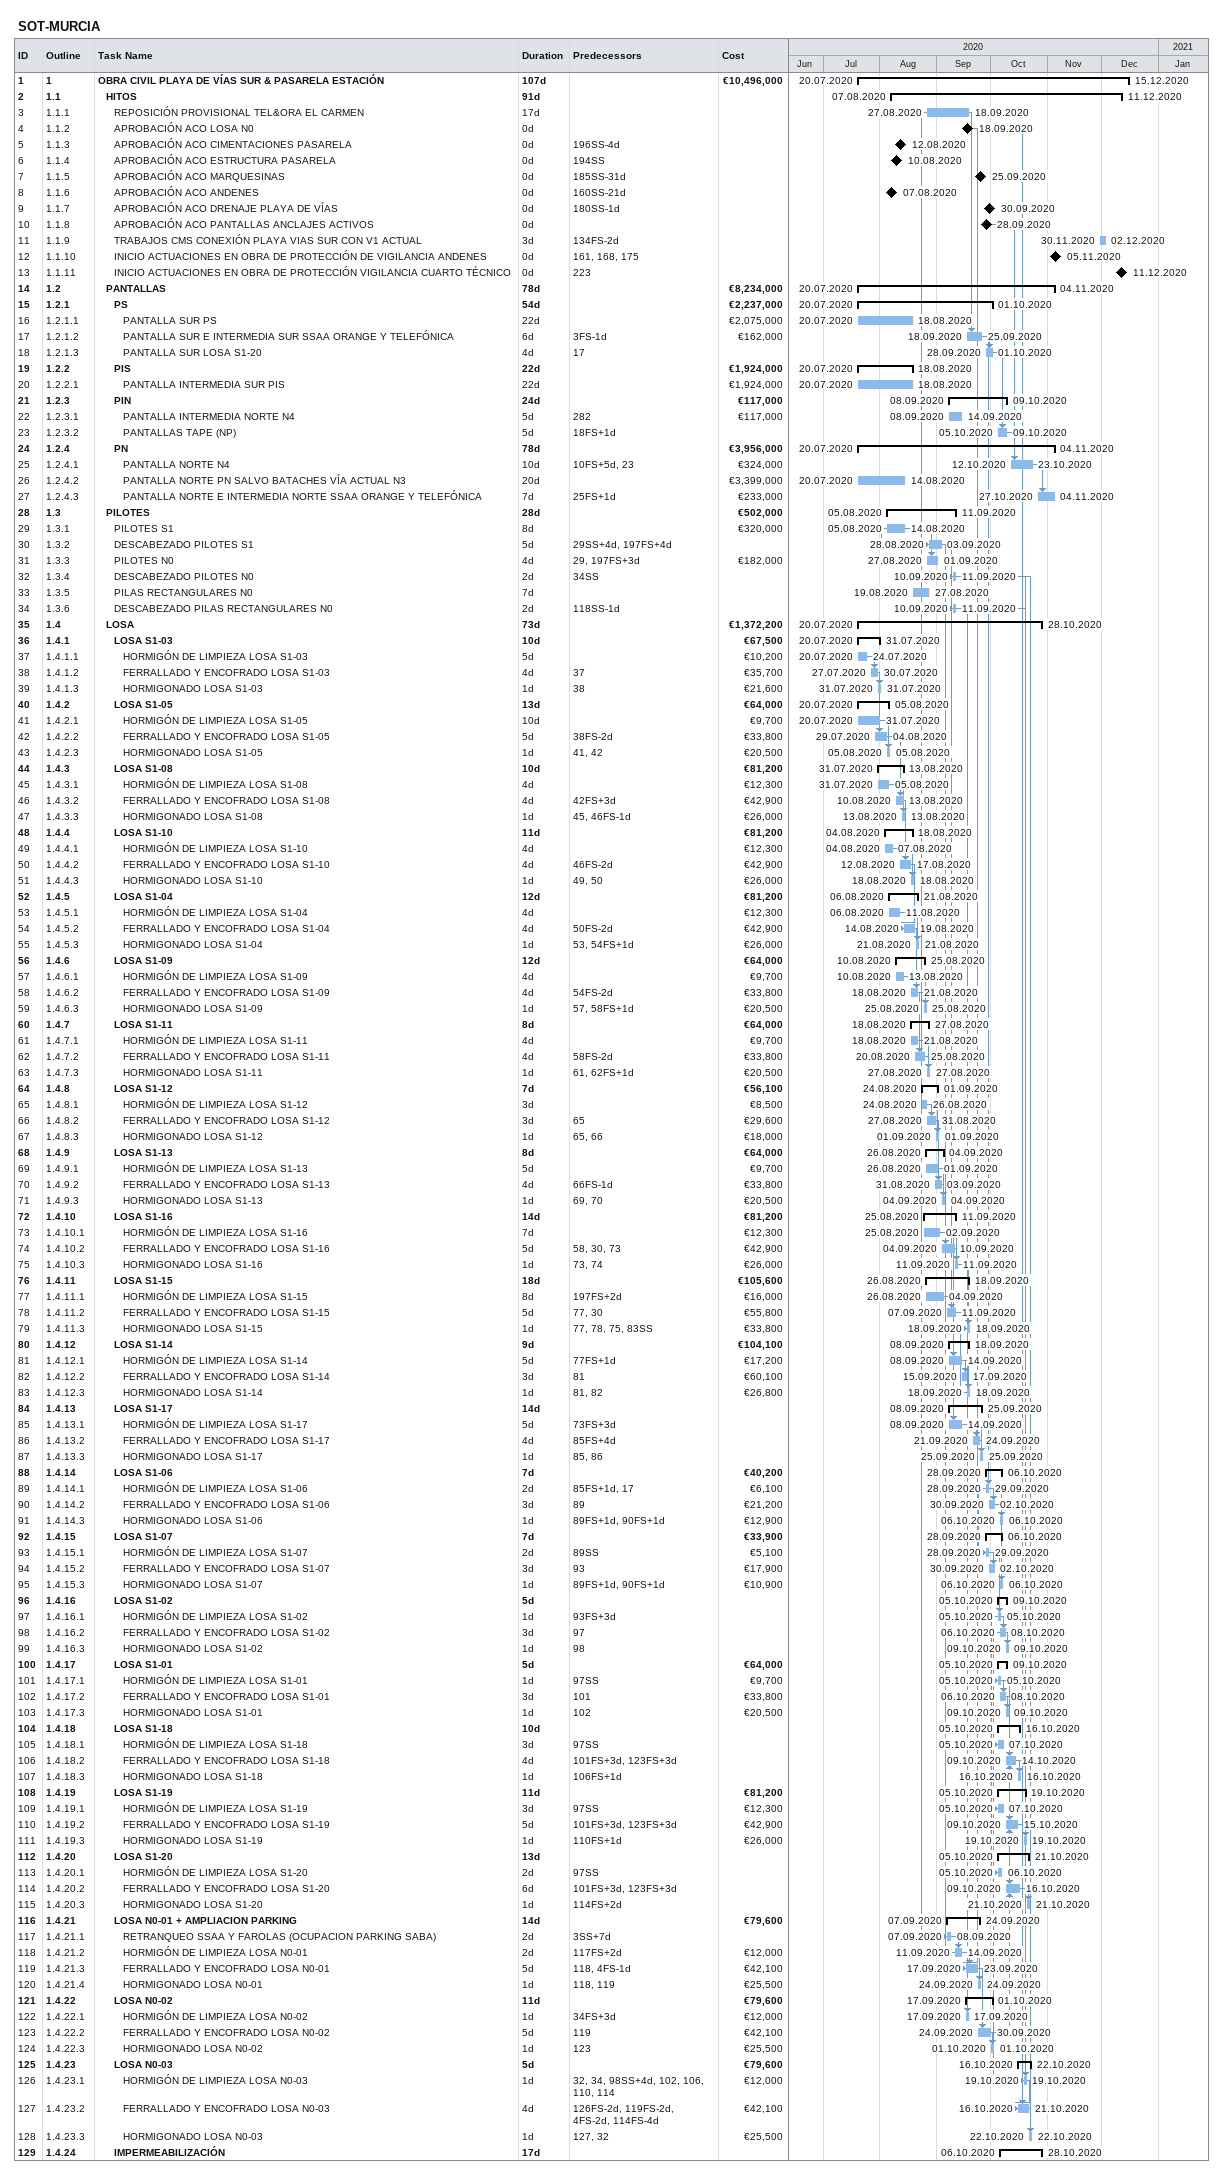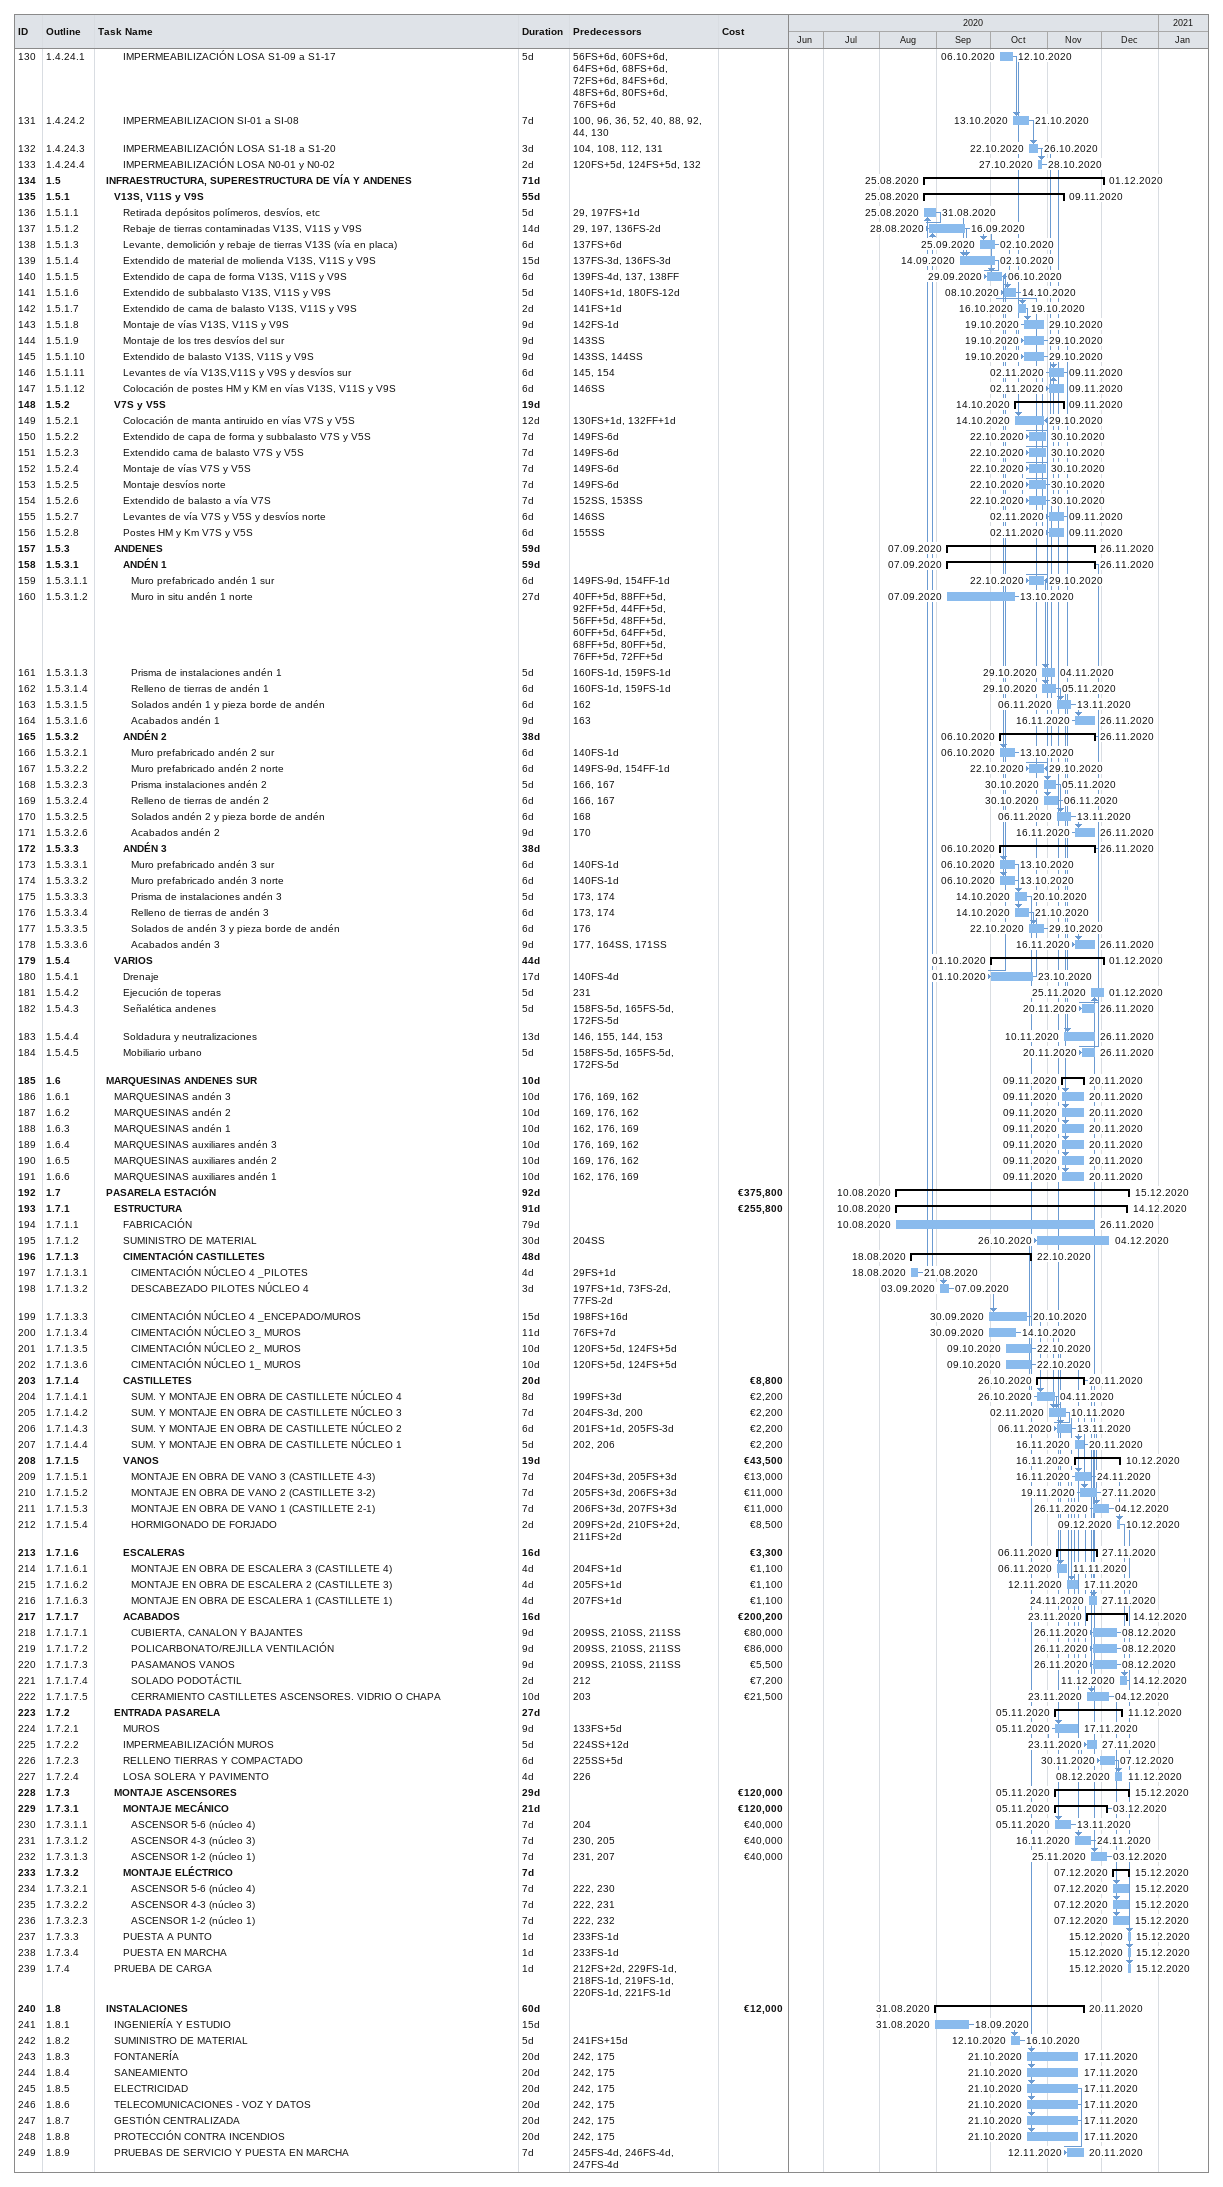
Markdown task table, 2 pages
SOT-MURCIA

| ID | WBS | Task | Duration | Start | Finish | Predecessors | Cost (€) |
|---|---|---|---|---|---|---|---|
| 1 | 1 | **OBRA CIVIL PLAYA DE VÍAS SUR & PASARELA ESTACIÓN** | 107d | 2020-07-20 | 2020-12-15 |  | 10496000 |
| 2 | 1.1 | **HITOS** | 91d | 2020-08-07 | 2020-12-11 |  |  |
| 3 | 1.1.1 | REPOSICIÓN PROVISIONAL TEL&ORA EL CARMEN | 17d | 2020-08-27 | 2020-09-18 |  |  |
| 4 | 1.1.2 | APROBACIÓN ACO LOSA N0 | 0d | 2020-09-18 | 2020-09-18 |  |  |
| 5 | 1.1.3 | APROBACIÓN ACO CIMENTACIONES PASARELA | 0d | 2020-08-12 | 2020-08-12 | 196SS-4d |  |
| 6 | 1.1.4 | APROBACIÓN ACO ESTRUCTURA PASARELA | 0d | 2020-08-10 | 2020-08-10 | 194SS |  |
| 7 | 1.1.5 | APROBACIÓN ACO MARQUESINAS | 0d | 2020-09-25 | 2020-09-25 | 185SS-31d |  |
| 8 | 1.1.6 | APROBACIÓN ACO ANDENES | 0d | 2020-08-07 | 2020-08-07 | 160SS-21d |  |
| 9 | 1.1.7 | APROBACIÓN ACO DRENAJE PLAYA DE VÍAS | 0d | 2020-09-30 | 2020-09-30 | 180SS-1d |  |
| 10 | 1.1.8 | APROBACIÓN ACO PANTALLAS ANCLAJES ACTIVOS | 0d | 2020-09-28 | 2020-09-28 |  |  |
| 11 | 1.1.9 | TRABAJOS CMS CONEXIÓN PLAYA VIAS SUR CON V1 ACTUAL | 3d | 2020-11-30 | 2020-12-02 | 134FS-2d |  |
| 12 | 1.1.10 | INICIO ACTUACIONES EN OBRA DE PROTECCIÓN DE VIGILANCIA ANDENES | 0d | 2020-11-05 | 2020-11-05 | 161, 168, 175 |  |
| 13 | 1.1.11 | INICIO ACTUACIONES EN OBRA DE PROTECCIÓN VIGILANCIA CUARTO TÉCNICO | 0d | 2020-12-11 | 2020-12-11 | 223 |  |
| 14 | 1.2 | **PANTALLAS** | 78d | 2020-07-20 | 2020-11-04 |  | 8234000 |
| 15 | 1.2.1 | **PS** | 54d | 2020-07-20 | 2020-10-01 |  | 2237000 |
| 16 | 1.2.1.1 | PANTALLA SUR PS | 22d | 2020-07-20 | 2020-08-18 |  | 2075000 |
| 17 | 1.2.1.2 | PANTALLA SUR E INTERMEDIA SUR SSAA ORANGE Y TELEFÓNICA | 6d | 2020-09-18 | 2020-09-25 | 3FS-1d | 162000 |
| 18 | 1.2.1.3 | PANTALLA SUR LOSA S1-20 | 4d | 2020-09-28 | 2020-10-01 | 17 |  |
| 19 | 1.2.2 | **PIS** | 22d | 2020-07-20 | 2020-08-18 |  | 1924000 |
| 20 | 1.2.2.1 | PANTALLA INTERMEDIA SUR PIS | 22d | 2020-07-20 | 2020-08-18 |  | 1924000 |
| 21 | 1.2.3 | **PIN** | 24d | 2020-09-08 | 2020-10-09 |  | 117000 |
| 22 | 1.2.3.1 | PANTALLA INTERMEDIA NORTE N4 | 5d | 2020-09-08 | 2020-09-14 | 282 | 117000 |
| 23 | 1.2.3.2 | PANTALLAS TAPE (NP) | 5d | 2020-10-05 | 2020-10-09 | 18FS+1d |  |
| 24 | 1.2.4 | **PN** | 78d | 2020-07-20 | 2020-11-04 |  | 3956000 |
| 25 | 1.2.4.1 | PANTALLA NORTE N4 | 10d | 2020-10-12 | 2020-10-23 | 10FS+5d, 23 | 324000 |
| 26 | 1.2.4.2 | PANTALLA NORTE PN SALVO BATACHES VÍA ACTUAL N3 | 20d | 2020-07-20 | 2020-08-14 |  | 3399000 |
| 27 | 1.2.4.3 | PANTALLA NORTE E INTERMEDIA NORTE SSAA ORANGE Y TELEFÓNICA | 7d | 2020-10-27 | 2020-11-04 | 25FS+1d | 233000 |
| 28 | 1.3 | **PILOTES** | 28d | 2020-08-05 | 2020-09-11 |  | 502000 |
| 29 | 1.3.1 | PILOTES S1 | 8d | 2020-08-05 | 2020-08-14 |  | 320000 |
| 30 | 1.3.2 | DESCABEZADO PILOTES S1 | 5d | 2020-08-28 | 2020-09-03 | 29SS+4d, 197FS+4d |  |
| 31 | 1.3.3 | PILOTES N0 | 4d | 2020-08-27 | 2020-09-01 | 29, 197FS+3d | 182000 |
| 32 | 1.3.4 | DESCABEZADO PILOTES N0 | 2d | 2020-09-10 | 2020-09-11 | 34SS |  |
| 33 | 1.3.5 | PILAS RECTANGULARES N0 | 7d | 2020-08-19 | 2020-08-27 |  |  |
| 34 | 1.3.6 | DESCABEZADO PILAS RECTANGULARES N0 | 2d | 2020-09-10 | 2020-09-11 | 118SS-1d |  |
| 35 | 1.4 | **LOSA** | 73d | 2020-07-20 | 2020-10-28 |  | 1372200 |
| 36 | 1.4.1 | **LOSA S1-03** | 10d | 2020-07-20 | 2020-07-31 |  | 67500 |
| 37 | 1.4.1.1 | HORMIGÓN DE LIMPIEZA LOSA S1-03 | 5d | 2020-07-20 | 2020-07-24 |  | 10200 |
| 38 | 1.4.1.2 | FERRALLADO Y ENCOFRADO LOSA S1-03 | 4d | 2020-07-27 | 2020-07-30 | 37 | 35700 |
| 39 | 1.4.1.3 | HORMIGONADO LOSA S1-03 | 1d | 2020-07-31 | 2020-07-31 | 38 | 21600 |
| 40 | 1.4.2 | **LOSA S1-05** | 13d | 2020-07-20 | 2020-08-05 |  | 64000 |
| 41 | 1.4.2.1 | HORMIGÓN DE LIMPIEZA LOSA S1-05 | 10d | 2020-07-20 | 2020-07-31 |  | 9700 |
| 42 | 1.4.2.2 | FERRALLADO Y ENCOFRADO LOSA S1-05 | 5d | 2020-07-29 | 2020-08-04 | 38FS-2d | 33800 |
| 43 | 1.4.2.3 | HORMIGONADO LOSA S1-05 | 1d | 2020-08-05 | 2020-08-05 | 41, 42 | 20500 |
| 44 | 1.4.3 | **LOSA S1-08** | 10d | 2020-07-31 | 2020-08-13 |  | 81200 |
| 45 | 1.4.3.1 | HORMIGÓN DE LIMPIEZA LOSA S1-08 | 4d | 2020-07-31 | 2020-08-05 |  | 12300 |
| 46 | 1.4.3.2 | FERRALLADO Y ENCOFRADO LOSA S1-08 | 4d | 2020-08-10 | 2020-08-13 | 42FS+3d | 42900 |
| 47 | 1.4.3.3 | HORMIGONADO LOSA S1-08 | 1d | 2020-08-13 | 2020-08-13 | 45, 46FS-1d | 26000 |
| 48 | 1.4.4 | **LOSA S1-10** | 11d | 2020-08-04 | 2020-08-18 |  | 81200 |
| 49 | 1.4.4.1 | HORMIGÓN DE LIMPIEZA LOSA S1-10 | 4d | 2020-08-04 | 2020-08-07 |  | 12300 |
| 50 | 1.4.4.2 | FERRALLADO Y ENCOFRADO LOSA S1-10 | 4d | 2020-08-12 | 2020-08-17 | 46FS-2d | 42900 |
| 51 | 1.4.4.3 | HORMIGONADO LOSA S1-10 | 1d | 2020-08-18 | 2020-08-18 | 49, 50 | 26000 |
| 52 | 1.4.5 | **LOSA S1-04** | 12d | 2020-08-06 | 2020-08-21 |  | 81200 |
| 53 | 1.4.5.1 | HORMIGÓN DE LIMPIEZA LOSA S1-04 | 4d | 2020-08-06 | 2020-08-11 |  | 12300 |
| 54 | 1.4.5.2 | FERRALLADO Y ENCOFRADO LOSA S1-04 | 4d | 2020-08-14 | 2020-08-19 | 50FS-2d | 42900 |
| 55 | 1.4.5.3 | HORMIGONADO LOSA S1-04 | 1d | 2020-08-21 | 2020-08-21 | 53, 54FS+1d | 26000 |
| 56 | 1.4.6 | **LOSA S1-09** | 12d | 2020-08-10 | 2020-08-25 |  | 64000 |
| 57 | 1.4.6.1 | HORMIGÓN DE LIMPIEZA LOSA S1-09 | 4d | 2020-08-10 | 2020-08-13 |  | 9700 |
| 58 | 1.4.6.2 | FERRALLADO Y ENCOFRADO LOSA S1-09 | 4d | 2020-08-18 | 2020-08-21 | 54FS-2d | 33800 |
| 59 | 1.4.6.3 | HORMIGONADO LOSA S1-09 | 1d | 2020-08-25 | 2020-08-25 | 57, 58FS+1d | 20500 |
| 60 | 1.4.7 | **LOSA S1-11** | 8d | 2020-08-18 | 2020-08-27 |  | 64000 |
| 61 | 1.4.7.1 | HORMIGÓN DE LIMPIEZA LOSA S1-11 | 4d | 2020-08-18 | 2020-08-21 |  | 9700 |
| 62 | 1.4.7.2 | FERRALLADO Y ENCOFRADO LOSA S1-11 | 4d | 2020-08-20 | 2020-08-25 | 58FS-2d | 33800 |
| 63 | 1.4.7.3 | HORMIGONADO LOSA S1-11 | 1d | 2020-08-27 | 2020-08-27 | 61, 62FS+1d | 20500 |
| 64 | 1.4.8 | **LOSA S1-12** | 7d | 2020-08-24 | 2020-09-01 |  | 56100 |
| 65 | 1.4.8.1 | HORMIGÓN DE LIMPIEZA LOSA S1-12 | 3d | 2020-08-24 | 2020-08-26 |  | 8500 |
| 66 | 1.4.8.2 | FERRALLADO Y ENCOFRADO LOSA S1-12 | 3d | 2020-08-27 | 2020-08-31 | 65 | 29600 |
| 67 | 1.4.8.3 | HORMIGONADO LOSA S1-12 | 1d | 2020-09-01 | 2020-09-01 | 65, 66 | 18000 |
| 68 | 1.4.9 | **LOSA S1-13** | 8d | 2020-08-26 | 2020-09-04 |  | 64000 |
| 69 | 1.4.9.1 | HORMIGÓN DE LIMPIEZA LOSA S1-13 | 5d | 2020-08-26 | 2020-09-01 |  | 9700 |
| 70 | 1.4.9.2 | FERRALLADO Y ENCOFRADO LOSA S1-13 | 4d | 2020-08-31 | 2020-09-03 | 66FS-1d | 33800 |
| 71 | 1.4.9.3 | HORMIGONADO LOSA S1-13 | 1d | 2020-09-04 | 2020-09-04 | 69, 70 | 20500 |
| 72 | 1.4.10 | **LOSA S1-16** | 14d | 2020-08-25 | 2020-09-11 |  | 81200 |
| 73 | 1.4.10.1 | HORMIGÓN DE LIMPIEZA LOSA S1-16 | 7d | 2020-08-25 | 2020-09-02 |  | 12300 |
| 74 | 1.4.10.2 | FERRALLADO Y ENCOFRADO LOSA S1-16 | 5d | 2020-09-04 | 2020-09-10 | 58, 30, 73 | 42900 |
| 75 | 1.4.10.3 | HORMIGONADO LOSA S1-16 | 1d | 2020-09-11 | 2020-09-11 | 73, 74 | 26000 |
| 76 | 1.4.11 | **LOSA S1-15** | 18d | 2020-08-26 | 2020-09-18 |  | 105600 |
| 77 | 1.4.11.1 | HORMIGÓN DE LIMPIEZA LOSA S1-15 | 8d | 2020-08-26 | 2020-09-04 | 197FS+2d | 16000 |
| 78 | 1.4.11.2 | FERRALLADO Y ENCOFRADO LOSA S1-15 | 5d | 2020-09-07 | 2020-09-11 | 77, 30 | 55800 |
| 79 | 1.4.11.3 | HORMIGONADO LOSA S1-15 | 1d | 2020-09-18 | 2020-09-18 | 77, 78, 75, 83SS | 33800 |
| 80 | 1.4.12 | **LOSA S1-14** | 9d | 2020-09-08 | 2020-09-18 |  | 104100 |
| 81 | 1.4.12.1 | HORMIGÓN DE LIMPIEZA LOSA S1-14 | 5d | 2020-09-08 | 2020-09-14 | 77FS+1d | 17200 |
| 82 | 1.4.12.2 | FERRALLADO Y ENCOFRADO LOSA S1-14 | 3d | 2020-09-15 | 2020-09-17 | 81 | 60100 |
| 83 | 1.4.12.3 | HORMIGONADO LOSA S1-14 | 1d | 2020-09-18 | 2020-09-18 | 81, 82 | 26800 |
| 84 | 1.4.13 | **LOSA S1-17** | 14d | 2020-09-08 | 2020-09-25 |  |  |
| 85 | 1.4.13.1 | HORMIGÓN DE LIMPIEZA LOSA S1-17 | 5d | 2020-09-08 | 2020-09-14 | 73FS+3d |  |
| 86 | 1.4.13.2 | FERRALLADO Y ENCOFRADO LOSA S1-17 | 4d | 2020-09-21 | 2020-09-24 | 85FS+4d |  |
| 87 | 1.4.13.3 | HORMIGONADO LOSA S1-17 | 1d | 2020-09-25 | 2020-09-25 | 85, 86 |  |
| 88 | 1.4.14 | **LOSA S1-06** | 7d | 2020-09-28 | 2020-10-06 |  | 40200 |
| 89 | 1.4.14.1 | HORMIGÓN DE LIMPIEZA LOSA S1-06 | 2d | 2020-09-28 | 2020-09-29 | 85FS+1d, 17 | 6100 |
| 90 | 1.4.14.2 | FERRALLADO Y ENCOFRADO LOSA S1-06 | 3d | 2020-09-30 | 2020-10-02 | 89 | 21200 |
| 91 | 1.4.14.3 | HORMIGONADO LOSA S1-06 | 1d | 2020-10-06 | 2020-10-06 | 89FS+1d, 90FS+1d | 12900 |
| 92 | 1.4.15 | **LOSA S1-07** | 7d | 2020-09-28 | 2020-10-06 |  | 33900 |
| 93 | 1.4.15.1 | HORMIGÓN DE LIMPIEZA LOSA S1-07 | 2d | 2020-09-28 | 2020-09-29 | 89SS | 5100 |
| 94 | 1.4.15.2 | FERRALLADO Y ENCOFRADO LOSA S1-07 | 3d | 2020-09-30 | 2020-10-02 | 93 | 17900 |
| 95 | 1.4.15.3 | HORMIGONADO LOSA S1-07 | 1d | 2020-10-06 | 2020-10-06 | 89FS+1d, 90FS+1d | 10900 |
| 96 | 1.4.16 | **LOSA S1-02** | 5d | 2020-10-05 | 2020-10-09 |  |  |
| 97 | 1.4.16.1 | HORMIGÓN DE LIMPIEZA LOSA S1-02 | 1d | 2020-10-05 | 2020-10-05 | 93FS+3d |  |
| 98 | 1.4.16.2 | FERRALLADO Y ENCOFRADO LOSA S1-02 | 3d | 2020-10-06 | 2020-10-08 | 97 |  |
| 99 | 1.4.16.3 | HORMIGONADO LOSA S1-02 | 1d | 2020-10-09 | 2020-10-09 | 98 |  |
| 100 | 1.4.17 | **LOSA S1-01** | 5d | 2020-10-05 | 2020-10-09 |  | 64000 |
| 101 | 1.4.17.1 | HORMIGÓN DE LIMPIEZA LOSA S1-01 | 1d | 2020-10-05 | 2020-10-05 | 97SS | 9700 |
| 102 | 1.4.17.2 | FERRALLADO Y ENCOFRADO LOSA S1-01 | 3d | 2020-10-06 | 2020-10-08 | 101 | 33800 |
| 103 | 1.4.17.3 | HORMIGONADO LOSA S1-01 | 1d | 2020-10-09 | 2020-10-09 | 102 | 20500 |
| 104 | 1.4.18 | **LOSA S1-18** | 10d | 2020-10-05 | 2020-10-16 |  |  |
| 105 | 1.4.18.1 | HORMIGÓN DE LIMPIEZA LOSA S1-18 | 3d | 2020-10-05 | 2020-10-07 | 97SS |  |
| 106 | 1.4.18.2 | FERRALLADO Y ENCOFRADO LOSA S1-18 | 4d | 2020-10-09 | 2020-10-14 | 101FS+3d, 123FS+3d |  |
| 107 | 1.4.18.3 | HORMIGONADO LOSA S1-18 | 1d | 2020-10-16 | 2020-10-16 | 106FS+1d |  |
| 108 | 1.4.19 | **LOSA S1-19** | 11d | 2020-10-05 | 2020-10-19 |  | 81200 |
| 109 | 1.4.19.1 | HORMIGÓN DE LIMPIEZA LOSA S1-19 | 3d | 2020-10-05 | 2020-10-07 | 97SS | 12300 |
| 110 | 1.4.19.2 | FERRALLADO Y ENCOFRADO LOSA S1-19 | 5d | 2020-10-09 | 2020-10-15 | 101FS+3d, 123FS+3d | 42900 |
| 111 | 1.4.19.3 | HORMIGONADO LOSA S1-19 | 1d | 2020-10-19 | 2020-10-19 | 110FS+1d | 26000 |
| 112 | 1.4.20 | **LOSA S1-20** | 13d | 2020-10-05 | 2020-10-21 |  |  |
| 113 | 1.4.20.1 | HORMIGÓN DE LIMPIEZA LOSA S1-20 | 2d | 2020-10-05 | 2020-10-06 | 97SS |  |
| 114 | 1.4.20.2 | FERRALLADO Y ENCOFRADO LOSA S1-20 | 6d | 2020-10-09 | 2020-10-16 | 101FS+3d, 123FS+3d |  |
| 115 | 1.4.20.3 | HORMIGONADO LOSA S1-20 | 1d | 2020-10-21 | 2020-10-21 | 114FS+2d |  |
| 116 | 1.4.21 | **LOSA N0-01 + AMPLIACION PARKING** | 14d | 2020-09-07 | 2020-09-24 |  | 79600 |
| 117 | 1.4.21.1 | RETRANQUEO SSAA Y FAROLAS (OCUPACION PARKING SABA) | 2d | 2020-09-07 | 2020-09-08 | 3SS+7d |  |
| 118 | 1.4.21.2 | HORMIGÓN DE LIMPIEZA LOSA N0-01 | 2d | 2020-09-11 | 2020-09-14 | 117FS+2d | 12000 |
| 119 | 1.4.21.3 | FERRALLADO Y ENCOFRADO LOSA N0-01 | 5d | 2020-09-17 | 2020-09-23 | 118, 4FS-1d | 42100 |
| 120 | 1.4.21.4 | HORMIGONADO LOSA N0-01 | 1d | 2020-09-24 | 2020-09-24 | 118, 119 | 25500 |
| 121 | 1.4.22 | **LOSA N0-02** | 11d | 2020-09-17 | 2020-10-01 |  | 79600 |
| 122 | 1.4.22.1 | HORMIGÓN DE LIMPIEZA LOSA N0-02 | 1d | 2020-09-17 | 2020-09-17 | 34FS+3d | 12000 |
| 123 | 1.4.22.2 | FERRALLADO Y ENCOFRADO LOSA N0-02 | 5d | 2020-09-24 | 2020-09-30 | 119 | 42100 |
| 124 | 1.4.22.3 | HORMIGONADO LOSA N0-02 | 1d | 2020-10-01 | 2020-10-01 | 123 | 25500 |
| 125 | 1.4.23 | **LOSA N0-03** | 5d | 2020-10-16 | 2020-10-22 |  | 79600 |
| 126 | 1.4.23.1 | HORMIGÓN DE LIMPIEZA LOSA N0-03 | 1d | 2020-10-19 | 2020-10-19 | 32, 34, 98SS+4d, 102, 106, 110, 114 | 12000 |
| 127 | 1.4.23.2 | FERRALLADO Y ENCOFRADO LOSA N0-03 | 4d | 2020-10-16 | 2020-10-21 | 126FS-2d, 119FS-2d, 4FS-2d, 114FS-4d | 42100 |
| 128 | 1.4.23.3 | HORMIGONADO LOSA N0-03 | 1d | 2020-10-22 | 2020-10-22 | 127, 32 | 25500 |
| 129 | 1.4.24 | **IMPERMEABILIZACIÓN** | 17d | 2020-10-06 | 2020-10-28 |  |  |
| 130 | 1.4.24.1 | IMPERMEABILIZACIÓN LOSA S1-09 a S1-17 | 5d | 2020-10-06 | 2020-10-12 | 56FS+6d, 60FS+6d, 64FS+6d, 68FS+6d, 72FS+6d, 84FS+6d, 48FS+6d, 80FS+6d, 76FS+6d |  |
| 131 | 1.4.24.2 | IMPERMEABILIZACION SI-01 a SI-08 | 7d | 2020-10-13 | 2020-10-21 | 100, 96, 36, 52, 40, 88, 92, 44, 130 |  |
| 132 | 1.4.24.3 | IMPERMEABILIZACIÓN LOSA S1-18 a S1-20 | 3d | 2020-10-22 | 2020-10-26 | 104, 108, 112, 131 |  |
| 133 | 1.4.24.4 | IMPERMEABILIZACIÓN LOSA N0-01 y N0-02 | 2d | 2020-10-27 | 2020-10-28 | 120FS+5d, 124FS+5d, 132 |  |
| 134 | 1.5 | **INFRAESTRUCTURA, SUPERESTRUCTURA DE VÍA Y ANDENES** | 71d | 2020-08-25 | 2020-12-01 |  |  |
| 135 | 1.5.1 | **V13S, V11S y V9S** | 55d | 2020-08-25 | 2020-11-09 |  |  |
| 136 | 1.5.1.1 | Retirada depósitos polímeros, desvíos, etc | 5d | 2020-08-25 | 2020-08-31 | 29, 197FS+1d |  |
| 137 | 1.5.1.2 | Rebaje de tierras contaminadas V13S, V11S y V9S | 14d | 2020-08-28 | 2020-09-16 | 29, 197, 136FS-2d |  |
| 138 | 1.5.1.3 | Levante, demolición y rebaje de tierras V13S (vía en placa) | 6d | 2020-09-25 | 2020-10-02 | 137FS+6d |  |
| 139 | 1.5.1.4 | Extendido de material de molienda V13S, V11S y V9S | 15d | 2020-09-14 | 2020-10-02 | 137FS-3d, 136FS-3d |  |
| 140 | 1.5.1.5 | Extendido de capa de forma V13S, V11S y V9S | 6d | 2020-09-29 | 2020-10-06 | 139FS-4d, 137, 138FF |  |
| 141 | 1.5.1.6 | Extendido de subbalasto V13S, V11S y V9S | 5d | 2020-10-08 | 2020-10-14 | 140FS+1d, 180FS-12d |  |
| 142 | 1.5.1.7 | Extendido de cama de balasto V13S, V11S y V9S | 2d | 2020-10-16 | 2020-10-19 | 141FS+1d |  |
| 143 | 1.5.1.8 | Montaje de vías V13S, V11S y V9S | 9d | 2020-10-19 | 2020-10-29 | 142FS-1d |  |
| 144 | 1.5.1.9 | Montaje de los tres desvíos del sur | 9d | 2020-10-19 | 2020-10-29 | 143SS |  |
| 145 | 1.5.1.10 | Extendido de balasto V13S, V11S y V9S | 9d | 2020-10-19 | 2020-10-29 | 143SS, 144SS |  |
| 146 | 1.5.1.11 | Levantes de vía V13S,V11S y V9S y desvíos sur | 6d | 2020-11-02 | 2020-11-09 | 145, 154 |  |
| 147 | 1.5.1.12 | Colocación de postes HM y KM en vías V13S, V11S y V9S | 6d | 2020-11-02 | 2020-11-09 | 146SS |  |
| 148 | 1.5.2 | **V7S y V5S** | 19d | 2020-10-14 | 2020-11-09 |  |  |
| 149 | 1.5.2.1 | Colocación de manta antiruido en vías V7S y V5S | 12d | 2020-10-14 | 2020-10-29 | 130FS+1d, 132FF+1d |  |
| 150 | 1.5.2.2 | Extendido de capa de forma y subbalasto V7S y V5S | 7d | 2020-10-22 | 2020-10-30 | 149FS-6d |  |
| 151 | 1.5.2.3 | Extendido cama de balasto V7S y V5S | 7d | 2020-10-22 | 2020-10-30 | 149FS-6d |  |
| 152 | 1.5.2.4 | Montaje de vías V7S y V5S | 7d | 2020-10-22 | 2020-10-30 | 149FS-6d |  |
| 153 | 1.5.2.5 | Montaje desvíos norte | 7d | 2020-10-22 | 2020-10-30 | 149FS-6d |  |
| 154 | 1.5.2.6 | Extendido de balasto a vía V7S | 7d | 2020-10-22 | 2020-10-30 | 152SS, 153SS |  |
| 155 | 1.5.2.7 | Levantes de vía V7S y V5S y desvíos norte | 6d | 2020-11-02 | 2020-11-09 | 146SS |  |
| 156 | 1.5.2.8 | Postes HM y Km V7S y V5S | 6d | 2020-11-02 | 2020-11-09 | 155SS |  |
| 157 | 1.5.3 | **ANDENES** | 59d | 2020-09-07 | 2020-11-26 |  |  |
| 158 | 1.5.3.1 | **ANDÉN 1** | 59d | 2020-09-07 | 2020-11-26 |  |  |
| 159 | 1.5.3.1.1 | Muro prefabricado andén 1 sur | 6d | 2020-10-22 | 2020-10-29 | 149FS-9d, 154FF-1d |  |
| 160 | 1.5.3.1.2 | Muro in situ andén 1 norte | 27d | 2020-09-07 | 2020-10-13 | 40FF+5d, 88FF+5d, 92FF+5d, 44FF+5d, 56FF+5d, 48FF+5d, 60FF+5d, 64FF+5d, 68FF+5d, 80FF+5d, 76FF+5d, 72FF+5d |  |
| 161 | 1.5.3.1.3 | Prisma de instalaciones andén 1 | 5d | 2020-10-29 | 2020-11-04 | 160FS-1d, 159FS-1d |  |
| 162 | 1.5.3.1.4 | Relleno de tierras de andén 1 | 6d | 2020-10-29 | 2020-11-05 | 160FS-1d, 159FS-1d |  |
| 163 | 1.5.3.1.5 | Solados andén 1 y pieza borde de andén | 6d | 2020-11-06 | 2020-11-13 | 162 |  |
| 164 | 1.5.3.1.6 | Acabados andén 1 | 9d | 2020-11-16 | 2020-11-26 | 163 |  |
| 165 | 1.5.3.2 | **ANDÉN 2** | 38d | 2020-10-06 | 2020-11-26 |  |  |
| 166 | 1.5.3.2.1 | Muro prefabricado andén 2 sur | 6d | 2020-10-06 | 2020-10-13 | 140FS-1d |  |
| 167 | 1.5.3.2.2 | Muro prefabricado andén 2 norte | 6d | 2020-10-22 | 2020-10-29 | 149FS-9d, 154FF-1d |  |
| 168 | 1.5.3.2.3 | Prisma instalaciones andén 2 | 5d | 2020-10-30 | 2020-11-05 | 166, 167 |  |
| 169 | 1.5.3.2.4 | Relleno de tierras de andén 2 | 6d | 2020-10-30 | 2020-11-06 | 166, 167 |  |
| 170 | 1.5.3.2.5 | Solados andén 2 y pieza borde de andén | 6d | 2020-11-06 | 2020-11-13 | 168 |  |
| 171 | 1.5.3.2.6 | Acabados andén 2 | 9d | 2020-11-16 | 2020-11-26 | 170 |  |
| 172 | 1.5.3.3 | **ANDÉN 3** | 38d | 2020-10-06 | 2020-11-26 |  |  |
| 173 | 1.5.3.3.1 | Muro prefabricado andén 3 sur | 6d | 2020-10-06 | 2020-10-13 | 140FS-1d |  |
| 174 | 1.5.3.3.2 | Muro prefabricado andén 3 norte | 6d | 2020-10-06 | 2020-10-13 | 140FS-1d |  |
| 175 | 1.5.3.3.3 | Prisma de instalaciones andén 3 | 5d | 2020-10-14 | 2020-10-20 | 173, 174 |  |
| 176 | 1.5.3.3.4 | Relleno de tierras de andén 3 | 6d | 2020-10-14 | 2020-10-21 | 173, 174 |  |
| 177 | 1.5.3.3.5 | Solados de andén 3 y pieza borde de andén | 6d | 2020-10-22 | 2020-10-29 | 176 |  |
| 178 | 1.5.3.3.6 | Acabados andén 3 | 9d | 2020-11-16 | 2020-11-26 | 177, 164SS, 171SS |  |
| 179 | 1.5.4 | **VARIOS** | 44d | 2020-10-01 | 2020-12-01 |  |  |
| 180 | 1.5.4.1 | Drenaje | 17d | 2020-10-01 | 2020-10-23 | 140FS-4d |  |
| 181 | 1.5.4.2 | Ejecución de toperas | 5d | 2020-11-25 | 2020-12-01 | 231 |  |
| 182 | 1.5.4.3 | Señalética andenes | 5d | 2020-11-20 | 2020-11-26 | 158FS-5d, 165FS-5d, 172FS-5d |  |
| 183 | 1.5.4.4 | Soldadura y neutralizaciones | 13d | 2020-11-10 | 2020-11-26 | 146, 155, 144, 153 |  |
| 184 | 1.5.4.5 | Mobiliario urbano | 5d | 2020-11-20 | 2020-11-26 | 158FS-5d, 165FS-5d, 172FS-5d |  |
| 185 | 1.6 | **MARQUESINAS ANDENES SUR** | 10d | 2020-11-09 | 2020-11-20 |  |  |
| 186 | 1.6.1 | MARQUESINAS andén 3 | 10d | 2020-11-09 | 2020-11-20 | 176, 169, 162 |  |
| 187 | 1.6.2 | MARQUESINAS andén 2 | 10d | 2020-11-09 | 2020-11-20 | 169, 176, 162 |  |
| 188 | 1.6.3 | MARQUESINAS andén 1 | 10d | 2020-11-09 | 2020-11-20 | 162, 176, 169 |  |
| 189 | 1.6.4 | MARQUESINAS auxiliares andén 3 | 10d | 2020-11-09 | 2020-11-20 | 176, 169, 162 |  |
| 190 | 1.6.5 | MARQUESINAS auxiliares andén 2 | 10d | 2020-11-09 | 2020-11-20 | 169, 176, 162 |  |
| 191 | 1.6.6 | MARQUESINAS auxiliares andén 1 | 10d | 2020-11-09 | 2020-11-20 | 162, 176, 169 |  |
| 192 | 1.7 | **PASARELA ESTACIÓN** | 92d | 2020-08-10 | 2020-12-15 |  | 375800 |
| 193 | 1.7.1 | **ESTRUCTURA** | 91d | 2020-08-10 | 2020-12-14 |  | 255800 |
| 194 | 1.7.1.1 | FABRICACIÓN | 79d | 2020-08-10 | 2020-11-26 |  |  |
| 195 | 1.7.1.2 | SUMINISTRO DE MATERIAL | 30d | 2020-10-26 | 2020-12-04 | 204SS |  |
| 196 | 1.7.1.3 | **CIMENTACIÓN CASTILLETES** | 48d | 2020-08-18 | 2020-10-22 |  |  |
| 197 | 1.7.1.3.1 | CIMENTACIÓN NÚCLEO 4 _PILOTES | 4d | 2020-08-18 | 2020-08-21 | 29FS+1d |  |
| 198 | 1.7.1.3.2 | DESCABEZADO PILOTES NÚCLEO 4 | 3d | 2020-09-03 | 2020-09-07 | 197FS+1d, 73FS-2d, 77FS-2d |  |
| 199 | 1.7.1.3.3 | CIMENTACIÓN NÚCLEO 4 _ENCEPADO/MUROS | 15d | 2020-09-30 | 2020-10-20 | 198FS+16d |  |
| 200 | 1.7.1.3.4 | CIMENTACIÓN NÚCLEO 3_ MUROS | 11d | 2020-09-30 | 2020-10-14 | 76FS+7d |  |
| 201 | 1.7.1.3.5 | CIMENTACIÓN NÚCLEO 2_ MUROS | 10d | 2020-10-09 | 2020-10-22 | 120FS+5d, 124FS+5d |  |
| 202 | 1.7.1.3.6 | CIMENTACIÓN NÚCLEO 1_ MUROS | 10d | 2020-10-09 | 2020-10-22 | 120FS+5d, 124FS+5d |  |
| 203 | 1.7.1.4 | **CASTILLETES** | 20d | 2020-10-26 | 2020-11-20 |  | 8800 |
| 204 | 1.7.1.4.1 | SUM. Y MONTAJE EN OBRA DE CASTILLETE NÚCLEO 4 | 8d | 2020-10-26 | 2020-11-04 | 199FS+3d | 2200 |
| 205 | 1.7.1.4.2 | SUM. Y MONTAJE EN OBRA DE CASTILLETE NÚCLEO 3 | 7d | 2020-11-02 | 2020-11-10 | 204FS-3d, 200 | 2200 |
| 206 | 1.7.1.4.3 | SUM. Y MONTAJE EN OBRA DE CASTILLETE NÚCLEO 2 | 6d | 2020-11-06 | 2020-11-13 | 201FS+1d, 205FS-3d | 2200 |
| 207 | 1.7.1.4.4 | SUM. Y MONTAJE EN OBRA DE CASTILLETE NÚCLEO 1 | 5d | 2020-11-16 | 2020-11-20 | 202, 206 | 2200 |
| 208 | 1.7.1.5 | **VANOS** | 19d | 2020-11-16 | 2020-12-10 |  | 43500 |
| 209 | 1.7.1.5.1 | MONTAJE EN OBRA DE VANO 3 (CASTILLETE 4-3) | 7d | 2020-11-16 | 2020-11-24 | 204FS+3d, 205FS+3d | 13000 |
| 210 | 1.7.1.5.2 | MONTAJE EN OBRA DE VANO 2 (CASTILLETE 3-2) | 7d | 2020-11-19 | 2020-11-27 | 205FS+3d, 206FS+3d | 11000 |
| 211 | 1.7.1.5.3 | MONTAJE EN OBRA DE VANO 1 (CASTILLETE 2-1) | 7d | 2020-11-26 | 2020-12-04 | 206FS+3d, 207FS+3d | 11000 |
| 212 | 1.7.1.5.4 | HORMIGONADO DE FORJADO | 2d | 2020-12-09 | 2020-12-10 | 209FS+2d, 210FS+2d, 211FS+2d | 8500 |
| 213 | 1.7.1.6 | **ESCALERAS** | 16d | 2020-11-06 | 2020-11-27 |  | 3300 |
| 214 | 1.7.1.6.1 | MONTAJE EN OBRA DE ESCALERA 3 (CASTILLETE 4) | 4d | 2020-11-06 | 2020-11-11 | 204FS+1d | 1100 |
| 215 | 1.7.1.6.2 | MONTAJE EN OBRA DE ESCALERA 2 (CASTILLETE 3) | 4d | 2020-11-12 | 2020-11-17 | 205FS+1d | 1100 |
| 216 | 1.7.1.6.3 | MONTAJE EN OBRA DE ESCALERA 1 (CASTILLETE 1) | 4d | 2020-11-24 | 2020-11-27 | 207FS+1d | 1100 |
| 217 | 1.7.1.7 | **ACABADOS** | 16d | 2020-11-23 | 2020-12-14 |  | 200200 |
| 218 | 1.7.1.7.1 | CUBIERTA, CANALON Y BAJANTES | 9d | 2020-11-26 | 2020-12-08 | 209SS, 210SS, 211SS | 80000 |
| 219 | 1.7.1.7.2 | POLICARBONATO/REJILLA VENTILACIÓN | 9d | 2020-11-26 | 2020-12-08 | 209SS, 210SS, 211SS | 86000 |
| 220 | 1.7.1.7.3 | PASAMANOS VANOS | 9d | 2020-11-26 | 2020-12-08 | 209SS, 210SS, 211SS | 5500 |
| 221 | 1.7.1.7.4 | SOLADO PODOTÁCTIL | 2d | 2020-12-11 | 2020-12-14 | 212 | 7200 |
| 222 | 1.7.1.7.5 | CERRAMIENTO CASTILLETES ASCENSORES. VIDRIO O CHAPA | 10d | 2020-11-23 | 2020-12-04 | 203 | 21500 |
| 223 | 1.7.2 | **ENTRADA PASARELA** | 27d | 2020-11-05 | 2020-12-11 |  |  |
| 224 | 1.7.2.1 | MUROS | 9d | 2020-11-05 | 2020-11-17 | 133FS+5d |  |
| 225 | 1.7.2.2 | IMPERMEABILIZACIÓN MUROS | 5d | 2020-11-23 | 2020-11-27 | 224SS+12d |  |
| 226 | 1.7.2.3 | RELLENO TIERRAS Y COMPACTADO | 6d | 2020-11-30 | 2020-12-07 | 225SS+5d |  |
| 227 | 1.7.2.4 | LOSA SOLERA Y PAVIMENTO | 4d | 2020-12-08 | 2020-12-11 | 226 |  |
| 228 | 1.7.3 | **MONTAJE ASCENSORES** | 29d | 2020-11-05 | 2020-12-15 |  | 120000 |
| 229 | 1.7.3.1 | **MONTAJE MECÁNICO** | 21d | 2020-11-05 | 2020-12-03 |  | 120000 |
| 230 | 1.7.3.1.1 | ASCENSOR 5-6 (núcleo 4) | 7d | 2020-11-05 | 2020-11-13 | 204 | 40000 |
| 231 | 1.7.3.1.2 | ASCENSOR 4-3 (núcleo 3) | 7d | 2020-11-16 | 2020-11-24 | 230, 205 | 40000 |
| 232 | 1.7.3.1.3 | ASCENSOR 1-2 (núcleo 1) | 7d | 2020-11-25 | 2020-12-03 | 231, 207 | 40000 |
| 233 | 1.7.3.2 | **MONTAJE ELÉCTRICO** | 7d | 2020-12-07 | 2020-12-15 |  |  |
| 234 | 1.7.3.2.1 | ASCENSOR 5-6 (núcleo 4) | 7d | 2020-12-07 | 2020-12-15 | 222, 230 |  |
| 235 | 1.7.3.2.2 | ASCENSOR 4-3 (núcleo 3) | 7d | 2020-12-07 | 2020-12-15 | 222, 231 |  |
| 236 | 1.7.3.2.3 | ASCENSOR 1-2 (núcleo 1) | 7d | 2020-12-07 | 2020-12-15 | 222, 232 |  |
| 237 | 1.7.3.3 | PUESTA A PUNTO | 1d | 2020-12-15 | 2020-12-15 | 233FS-1d |  |
| 238 | 1.7.3.4 | PUESTA EN MARCHA | 1d | 2020-12-15 | 2020-12-15 | 233FS-1d |  |
| 239 | 1.7.4 | PRUEBA DE CARGA | 1d | 2020-12-15 | 2020-12-15 | 212FS+2d, 229FS-1d, 218FS-1d, 219FS-1d, 220FS-1d, 221FS-1d |  |
| 240 | 1.8 | **INSTALACIONES** | 60d | 2020-08-31 | 2020-11-20 |  | 12000 |
| 241 | 1.8.1 | INGENIERÍA Y ESTUDIO | 15d | 2020-08-31 | 2020-09-18 |  |  |
| 242 | 1.8.2 | SUMINISTRO DE MATERIAL | 5d | 2020-10-12 | 2020-10-16 | 241FS+15d |  |
| 243 | 1.8.3 | FONTANERÍA | 20d | 2020-10-21 | 2020-11-17 | 242, 175 |  |
| 244 | 1.8.4 | SANEAMIENTO | 20d | 2020-10-21 | 2020-11-17 | 242, 175 |  |
| 245 | 1.8.5 | ELECTRICIDAD | 20d | 2020-10-21 | 2020-11-17 | 242, 175 |  |
| 246 | 1.8.6 | TELECOMUNICACIONES - VOZ Y DATOS | 20d | 2020-10-21 | 2020-11-17 | 242, 175 |  |
| 247 | 1.8.7 | GESTIÓN CENTRALIZADA | 20d | 2020-10-21 | 2020-11-17 | 242, 175 |  |
| 248 | 1.8.8 | PROTECCIÓN CONTRA INCENDIOS | 20d | 2020-10-21 | 2020-11-17 | 242, 175 |  |
| 249 | 1.8.9 | PRUEBAS DE SERVICIO Y PUESTA EN MARCHA | 7d | 2020-11-12 | 2020-11-20 | 245FS-4d, 246FS-4d, 247FS-4d |  |
